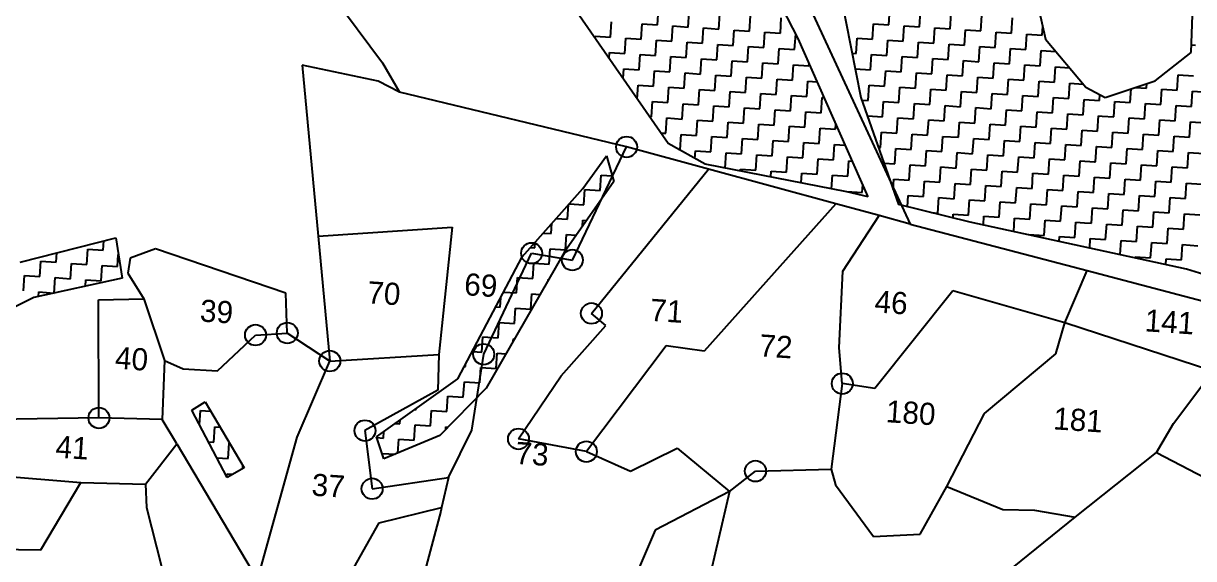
# Model space of a CAD drawing. Header units: metres. Extents: x 286068 to 287358, y 2005630 to 2007098.
# Drawn here: x 286644.2 to 286891.4, y 2006830.2 to 2006943.3 of the extents above; entities that cross this region are included whole.
import ezdxf
from ezdxf.enums import TextEntityAlignment as Align

# ---------------------------------------------------------------- set-up
doc = ezdxf.new("R2010")
doc.units = ezdxf.units.M
for name, color, linetype in [('POLY_HATCH', 12, 'Continuous'), ('POLY_PARCEL', 6, 'Continuous'), ('TEXT_PARCEL', 7, 'Continuous')]:
    doc.layers.add(name, color=color, linetype=linetype)
doc.styles.add('TEXT_MAP', font='')
doc.styles.get('TEXT_MAP').set_extended_font_data('Kruti Dev 050')

msp = doc.modelspace()

# ---------------------------------------------------------------- linework, layer by layer
for centre in [(286771.6, 2006917.19), (286751.53, 2006894.73), (286760.14, 2006893.29), (286764.17, 2006882), (286693.21, 2006877.43), (286699.91, 2006877.86), (286708.89, 2006871.93), (286741.41, 2006873.36), (286817.17, 2006867.17), (286660.12, 2006859.9), (286716.33, 2006857.23), (286748.77, 2006855.47), (286763.1, 2006852.78), (286798.82, 2006848.67), (286717.83, 2006844.94)]:
    msp.add_circle(centre, 2.21)
at = {"layer": 'POLY_HATCH'}
for p, q in [((286807.84, 2006940.09), (286796.36, 2006962.86)), ((286890.9, 2006937.16), (286891.7, 2006960.78)), ((286814.88, 2006959.1), (286821.1, 2006927.67)), ((286857.77, 2006950.43), (286860.13, 2006939.96)), ((286780.4, 2006917.91), (286760.52, 2006946.54)), ((286822.64, 2006906.61), (286807.84, 2006940.09)), ((286860.13, 2006939.96), (286868.63, 2006929.85)), ((286883.24, 2006931.17), (286890.9, 2006937.16)), ((286872.69, 2006927.67), (286883.24, 2006931.17)), ((286868.63, 2006929.85), (286872.69, 2006927.67)), ((286821.1, 2006927.67), (286829.02, 2006905.04)), ((286788.22, 2006913.55), (286780.4, 2006917.91)), ((286762.34, 2006908.4), (286767.38, 2006915.32)), ((286767.38, 2006915.32), (286768.93, 2006909.87)), ((286818.15, 2006907.72), (286788.22, 2006913.55)), ((286768.93, 2006909.87), (286758.39, 2006894.91)), ((286749.53, 2006893.97), (286762.34, 2006908.4)), ((286822.64, 2006906.61), (286818.15, 2006907.72)), ((286844.21, 2006901.29), (286829.02, 2006905.04)), ((286889.92, 2006891.38), (286844.21, 2006901.29)), ((286643.45, 2006892.8), (286663.66, 2006897.95)), ((286663.66, 2006897.95), (286665.01, 2006889.46)), ((286735.97, 2006868.14), (286749.53, 2006893.97)), ((286758.39, 2006894.91), (286741.96, 2006866.21)), ((286920.45, 2006881.67), (286889.92, 2006891.38)), ((286665.01, 2006889.46), (286646.39, 2006885.35)), ((286646.39, 2006885.35), (286629.4, 2006876.93)), ((286718.73, 2006855.92), (286735.97, 2006868.14)), ((286741.96, 2006866.21), (286732.12, 2006856.17)), ((286679.74, 2006861.56), (286682.53, 2006863.28)), ((286682.53, 2006863.28), (286690.78, 2006849.37)), ((286687.2, 2006847.31), (286679.74, 2006861.56)), ((286720.33, 2006851.23), (286718.73, 2006855.92)), ((286732.12, 2006856.17), (286720.33, 2006851.23)), ((286690.78, 2006849.37), (286687.2, 2006847.31))]:
    msp.add_line(p, q, dxfattribs=at)
at = {"layer": 'POLY_HATCH', "linetype": 'Continuous'}
for p, q in [((286778.14, 2006942.97), (286778.36, 2006946.22)), ((286784.62, 2006942.54), (286784.84, 2006945.78)), ((286826.98, 2006942.99), (286827.2, 2006946.23)), ((286833.47, 2006942.56), (286833.68, 2006945.8)), ((286768.2, 2006940.38), (286768.42, 2006943.62)), ((286774.68, 2006939.95), (286774.9, 2006943.19)), ((286774.9, 2006943.19), (286778.14, 2006942.97)), ((286791.11, 2006942.11), (286791.32, 2006945.35)), ((286797.59, 2006941.68), (286797.81, 2006944.92)), ((286804.08, 2006941.25), (286804.29, 2006944.49)), ((286823.53, 2006939.96), (286823.74, 2006943.2)), ((286823.74, 2006943.2), (286826.98, 2006942.99)), ((286839.95, 2006942.13), (286840.17, 2006945.37)), ((286846.43, 2006941.7), (286846.65, 2006944.94)), ((286852.92, 2006941.27), (286853.13, 2006944.51)), ((286781.17, 2006939.52), (286781.38, 2006942.76)), ((286781.38, 2006942.76), (286784.62, 2006942.54)), ((286787.65, 2006939.09), (286787.87, 2006942.33)), ((286787.87, 2006942.33), (286791.11, 2006942.11)), ((286794.13, 2006938.66), (286794.35, 2006941.9)), ((286794.35, 2006941.9), (286797.59, 2006941.68)), ((286800.62, 2006938.22), (286800.83, 2006941.47)), ((286800.83, 2006941.47), (286804.08, 2006941.25)), ((286807.1, 2006937.79), (286807.32, 2006941.04)), ((286807.32, 2006941.04), (286807.37, 2006941.03)), ((286830.01, 2006939.53), (286830.23, 2006942.77)), ((286830.23, 2006942.77), (286833.47, 2006942.56)), ((286836.49, 2006939.1), (286836.71, 2006942.34)), ((286836.71, 2006942.34), (286839.95, 2006942.13)), ((286842.98, 2006938.67), (286843.19, 2006941.91)), ((286843.19, 2006941.91), (286846.43, 2006941.7)), ((286849.46, 2006938.24), (286849.68, 2006941.48)), ((286849.68, 2006941.48), (286852.92, 2006941.27)), ((286855.94, 2006937.81), (286856.16, 2006941.05)), ((286856.16, 2006941.05), (286859.4, 2006940.83)), ((286859.4, 2006940.83), (286859.52, 2006942.65)), ((286764.93, 2006940.18), (286764.96, 2006940.59)), ((286764.96, 2006940.59), (286768.2, 2006940.38)), ((286771.23, 2006936.92), (286771.44, 2006940.16)), ((286771.44, 2006940.16), (286774.68, 2006939.95)), ((286777.71, 2006936.49), (286777.93, 2006939.73)), ((286777.93, 2006939.73), (286781.17, 2006939.52)), ((286784.19, 2006936.06), (286784.41, 2006939.3)), ((286784.41, 2006939.3), (286787.65, 2006939.09)), ((286790.68, 2006935.63), (286790.89, 2006938.87)), ((286790.89, 2006938.87), (286794.13, 2006938.66)), ((286797.16, 2006935.2), (286797.38, 2006938.44)), ((286797.38, 2006938.44), (286800.62, 2006938.22)), ((286820.07, 2006936.93), (286820.28, 2006940.18)), ((286820.28, 2006940.18), (286823.53, 2006939.96)), ((286826.55, 2006936.5), (286826.77, 2006939.75)), ((286826.77, 2006939.75), (286830.01, 2006939.53)), ((286833.04, 2006936.07), (286833.25, 2006939.31)), ((286833.25, 2006939.31), (286836.49, 2006939.1)), ((286839.52, 2006935.64), (286839.74, 2006938.88)), ((286839.74, 2006938.88), (286842.98, 2006938.67)), ((286846, 2006935.21), (286846.22, 2006938.45)), ((286846.22, 2006938.45), (286849.46, 2006938.24)), ((286890.95, 2006938.74), (286891.82, 2006938.68)), ((286767.9, 2006935.9), (286767.98, 2006937.14)), ((286767.98, 2006937.14), (286771.23, 2006936.92)), ((286774.25, 2006933.46), (286774.47, 2006936.7)), ((286774.47, 2006936.7), (286777.71, 2006936.49)), ((286780.74, 2006933.03), (286780.95, 2006936.27)), ((286780.95, 2006936.27), (286784.19, 2006936.06)), ((286787.22, 2006932.6), (286787.44, 2006935.84)), ((286787.44, 2006935.84), (286790.68, 2006935.63)), ((286803.65, 2006934.77), (286803.86, 2006938.01)), ((286803.86, 2006938.01), (286807.1, 2006937.79)), ((286819.25, 2006936.99), (286820.07, 2006936.93)), ((286823.1, 2006933.48), (286823.31, 2006936.72)), ((286823.31, 2006936.72), (286826.55, 2006936.5)), ((286829.58, 2006933.05), (286829.79, 2006936.29)), ((286829.79, 2006936.29), (286833.04, 2006936.07)), ((286836.06, 2006932.62), (286836.28, 2006935.86)), ((286836.28, 2006935.86), (286839.52, 2006935.64)), ((286852.49, 2006934.78), (286852.7, 2006938.02)), ((286852.7, 2006938.02), (286855.94, 2006937.81)), ((286858.97, 2006934.35), (286859.19, 2006937.59)), ((286859.19, 2006937.59), (286862.29, 2006937.39)), ((286770.87, 2006931.62), (286771.01, 2006933.68)), ((286771.01, 2006933.68), (286774.25, 2006933.46)), ((286793.7, 2006932.17), (286793.92, 2006935.41)), ((286793.92, 2006935.41), (286797.16, 2006935.2)), ((286800.19, 2006931.74), (286800.4, 2006934.98)), ((286800.4, 2006934.98), (286803.65, 2006934.77)), ((286806.67, 2006931.31), (286806.89, 2006934.55)), ((286806.89, 2006934.55), (286810.13, 2006934.34)), ((286810.13, 2006934.34), (286810.16, 2006934.85)), ((286819.91, 2006933.69), (286823.1, 2006933.48)), ((286842.55, 2006932.19), (286842.76, 2006935.43)), ((286842.76, 2006935.43), (286846, 2006935.21)), ((286849.03, 2006931.76), (286849.25, 2006935)), ((286849.25, 2006935), (286852.49, 2006934.78)), ((286855.51, 2006931.32), (286855.73, 2006934.57)), ((286855.73, 2006934.57), (286858.97, 2006934.35)), ((286862, 2006930.89), (286862.21, 2006934.14)), ((286862.21, 2006934.14), (286865.19, 2006933.94)), ((286777.28, 2006930.01), (286777.5, 2006933.25)), ((286777.5, 2006933.25), (286780.74, 2006933.03)), ((286783.76, 2006929.58), (286783.98, 2006932.82)), ((286783.98, 2006932.82), (286787.22, 2006932.6)), ((286790.25, 2006929.15), (286790.46, 2006932.39)), ((286790.46, 2006932.39), (286793.7, 2006932.17)), ((286796.73, 2006928.71), (286796.95, 2006931.96)), ((286796.95, 2006931.96), (286800.19, 2006931.74)), ((286803.21, 2006928.28), (286803.43, 2006931.53)), ((286803.43, 2006931.53), (286806.67, 2006931.31)), ((286809.7, 2006927.85), (286809.91, 2006931.1)), ((286809.91, 2006931.1), (286811.88, 2006930.97)), ((286826.12, 2006930.02), (286826.34, 2006933.26)), ((286826.34, 2006933.26), (286829.58, 2006933.05)), ((286832.61, 2006929.59), (286832.82, 2006932.83)), ((286832.82, 2006932.83), (286836.06, 2006932.62)), ((286839.09, 2006929.16), (286839.31, 2006932.4)), ((286839.31, 2006932.4), (286842.55, 2006932.19)), ((286845.57, 2006928.73), (286845.79, 2006931.97)), ((286845.79, 2006931.97), (286849.03, 2006931.76)), ((286852.06, 2006928.3), (286852.27, 2006931.54)), ((286852.27, 2006931.54), (286855.51, 2006931.32)), ((286858.54, 2006927.87), (286858.76, 2006931.11)), ((286858.76, 2006931.11), (286862, 2006930.89)), ((286887.93, 2006929.17), (286888.15, 2006932.41)), ((286888.15, 2006932.41), (286891.39, 2006932.2)), ((286773.85, 2006927.34), (286774.04, 2006930.22)), ((286774.04, 2006930.22), (286777.28, 2006930.01)), ((286780.31, 2006926.55), (286780.52, 2006929.79)), ((286780.52, 2006929.79), (286783.76, 2006929.58)), ((286786.79, 2006926.12), (286787.01, 2006929.36)), ((286787.01, 2006929.36), (286790.25, 2006929.15)), ((286793.27, 2006925.69), (286793.49, 2006928.93)), ((286793.49, 2006928.93), (286796.73, 2006928.71)), ((286799.76, 2006925.26), (286799.97, 2006928.5)), ((286799.97, 2006928.5), (286803.21, 2006928.28)), ((286822.67, 2006926.99), (286822.88, 2006930.23)), ((286822.88, 2006930.23), (286826.12, 2006930.02)), ((286829.15, 2006926.56), (286829.36, 2006929.8)), ((286829.36, 2006929.8), (286832.61, 2006929.59)), ((286835.63, 2006926.13), (286835.85, 2006929.37)), ((286835.85, 2006929.37), (286839.09, 2006929.16)), ((286842.12, 2006925.7), (286842.33, 2006928.94)), ((286842.33, 2006928.94), (286845.57, 2006928.73)), ((286848.6, 2006925.27), (286848.82, 2006928.51)), ((286848.82, 2006928.51), (286852.06, 2006928.3)), ((286865.02, 2006927.44), (286865.24, 2006930.68)), ((286865.24, 2006930.68), (286868.09, 2006930.49)), ((286877.99, 2006926.58), (286878.19, 2006929.5)), ((286879, 2006929.77), (286881.45, 2006929.6)), ((286881.45, 2006929.6), (286881.52, 2006930.6)), ((286884.48, 2006926.15), (286884.69, 2006929.39)), ((286884.69, 2006929.39), (286887.93, 2006929.17)), ((286890.96, 2006925.72), (286891.17, 2006928.96)), ((286891.17, 2006928.96), (286894.42, 2006928.74)), ((286776.85, 2006923.52), (286777.06, 2006926.76)), ((286777.06, 2006926.76), (286780.31, 2006926.55)), ((286783.33, 2006923.09), (286783.55, 2006926.33)), ((286783.55, 2006926.33), (286786.79, 2006926.12)), ((286789.82, 2006922.66), (286790.03, 2006925.9)), ((286790.03, 2006925.9), (286793.27, 2006925.69)), ((286806.24, 2006924.83), (286806.46, 2006928.07)), ((286806.46, 2006928.07), (286809.7, 2006927.85)), ((286812.72, 2006924.4), (286812.94, 2006927.64)), ((286812.94, 2006927.64), (286813.36, 2006927.61)), ((286821.3, 2006927.08), (286822.67, 2006926.99)), ((286825.69, 2006923.54), (286825.91, 2006926.78)), ((286825.91, 2006926.78), (286829.15, 2006926.56)), ((286832.18, 2006923.11), (286832.39, 2006926.35)), ((286832.39, 2006926.35), (286835.63, 2006926.13)), ((286838.66, 2006922.68), (286838.87, 2006925.92)), ((286838.87, 2006925.92), (286842.12, 2006925.7)), ((286855.08, 2006924.84), (286855.3, 2006928.08)), ((286855.3, 2006928.08), (286858.54, 2006927.87)), ((286861.57, 2006924.41), (286861.78, 2006927.65)), ((286861.78, 2006927.65), (286865.02, 2006927.44)), ((286868.05, 2006923.98), (286868.27, 2006927.22)), ((286868.27, 2006927.22), (286871.51, 2006927.01)), ((286871.51, 2006927.01), (286871.59, 2006928.26)), ((286874.53, 2006923.55), (286874.75, 2006926.79)), ((286874.75, 2006926.79), (286877.99, 2006926.58)), ((286881.02, 2006923.12), (286881.23, 2006926.36)), ((286881.23, 2006926.36), (286884.48, 2006926.15)), ((286887.5, 2006922.69), (286887.72, 2006925.93)), ((286887.72, 2006925.93), (286890.96, 2006925.72)), ((286776.48, 2006923.55), (286776.85, 2006923.52)), ((286796.3, 2006922.23), (286796.52, 2006925.47)), ((286796.52, 2006925.47), (286799.76, 2006925.26)), ((286802.78, 2006921.8), (286803, 2006925.04)), ((286803, 2006925.04), (286806.24, 2006924.83)), ((286809.27, 2006921.37), (286809.48, 2006924.61)), ((286809.48, 2006924.61), (286812.72, 2006924.4)), ((286822.47, 2006923.75), (286825.69, 2006923.54)), ((286845.14, 2006922.24), (286845.36, 2006925.49)), ((286845.36, 2006925.49), (286848.6, 2006925.27)), ((286851.63, 2006921.81), (286851.84, 2006925.06)), ((286851.84, 2006925.06), (286855.08, 2006924.84)), ((286858.11, 2006921.38), (286858.33, 2006924.63)), ((286858.33, 2006924.63), (286861.57, 2006924.41)), ((286864.59, 2006920.95), (286864.81, 2006924.2)), ((286864.81, 2006924.2), (286868.05, 2006923.98)), ((286871.08, 2006920.52), (286871.29, 2006923.76)), ((286871.29, 2006923.76), (286872.04, 2006923.72)), ((286872.04, 2006923.72), (286874.53, 2006923.55)), ((286779.88, 2006920.07), (286780.09, 2006923.31)), ((286780.09, 2006923.31), (286783.33, 2006923.09)), ((286786.36, 2006919.63), (286786.58, 2006922.88)), ((286786.58, 2006922.88), (286789.82, 2006922.66)), ((286792.84, 2006919.2), (286793.06, 2006922.45)), ((286793.06, 2006922.45), (286796.3, 2006922.23)), ((286799.33, 2006918.77), (286799.54, 2006922.02)), ((286799.54, 2006922.02), (286802.78, 2006921.8)), ((286805.81, 2006918.34), (286806.03, 2006921.59)), ((286806.03, 2006921.59), (286809.27, 2006921.37)), ((286812.29, 2006917.91), (286812.51, 2006921.15)), ((286812.51, 2006921.15), (286815.75, 2006920.94)), ((286815.75, 2006920.94), (286815.82, 2006922.04)), ((286828.72, 2006920.08), (286828.93, 2006923.32)), ((286828.93, 2006923.32), (286832.18, 2006923.11)), ((286835.2, 2006919.65), (286835.42, 2006922.89)), ((286835.42, 2006922.89), (286838.66, 2006922.68)), ((286841.69, 2006919.22), (286841.9, 2006922.46)), ((286841.9, 2006922.46), (286845.14, 2006922.24)), ((286848.17, 2006918.79), (286848.39, 2006922.03)), ((286848.39, 2006922.03), (286851.63, 2006921.81)), ((286854.65, 2006918.36), (286854.87, 2006921.6)), ((286854.87, 2006921.6), (286858.11, 2006921.38)), ((286861.14, 2006917.93), (286861.35, 2006921.17)), ((286861.35, 2006921.17), (286864.59, 2006920.95)), ((286877.56, 2006920.09), (286877.78, 2006923.33)), ((286877.78, 2006923.33), (286881.02, 2006923.12)), ((286884.05, 2006919.66), (286884.26, 2006922.9)), ((286884.26, 2006922.9), (286887.5, 2006922.69)), ((286890.53, 2006919.23), (286890.74, 2006922.47)), ((286890.74, 2006922.47), (286893.99, 2006922.26)), ((286778.85, 2006920.13), (286779.88, 2006920.07)), ((286782.9, 2006916.61), (286783.12, 2006919.85)), ((286783.12, 2006919.85), (286786.36, 2006919.63)), ((286789.39, 2006916.18), (286789.6, 2006919.42)), ((286789.6, 2006919.42), (286792.84, 2006919.2)), ((286795.87, 2006915.75), (286796.09, 2006918.99)), ((286796.09, 2006918.99), (286799.33, 2006918.77)), ((286802.35, 2006915.32), (286802.57, 2006918.56)), ((286802.57, 2006918.56), (286805.81, 2006918.34)), ((286825.26, 2006917.05), (286825.48, 2006920.29)), ((286825.48, 2006920.29), (286828.72, 2006920.08)), ((286831.75, 2006916.62), (286831.96, 2006919.86)), ((286831.96, 2006919.86), (286835.2, 2006919.65)), ((286838.23, 2006916.19), (286838.44, 2006919.43)), ((286838.44, 2006919.43), (286841.69, 2006919.22)), ((286844.71, 2006915.76), (286844.93, 2006919)), ((286844.93, 2006919), (286848.17, 2006918.79)), ((286851.2, 2006915.33), (286851.41, 2006918.57)), ((286851.41, 2006918.57), (286854.65, 2006918.36)), ((286867.62, 2006917.5), (286867.84, 2006920.74)), ((286867.84, 2006920.74), (286871.08, 2006920.52)), ((286874.1, 2006917.07), (286874.32, 2006920.31)), ((286874.32, 2006920.31), (286877.56, 2006920.09)), ((286880.59, 2006916.64), (286880.8, 2006919.88)), ((286880.8, 2006919.88), (286884.05, 2006919.66)), ((286887.07, 2006916.21), (286887.29, 2006919.45)), ((286887.29, 2006919.45), (286890.53, 2006919.23)), ((286782.7, 2006916.62), (286782.9, 2006916.61)), ((286786.04, 2006914.76), (286786.14, 2006916.39)), ((286786.14, 2006916.39), (286789.39, 2006916.18)), ((286808.84, 2006914.89), (286809.05, 2006918.13)), ((286809.05, 2006918.13), (286812.29, 2006917.91)), ((286815.32, 2006914.46), (286815.54, 2006917.7)), ((286815.54, 2006917.7), (286817.81, 2006917.55)), ((286824.8, 2006917.08), (286825.26, 2006917.05)), ((286828.29, 2006913.6), (286828.5, 2006916.84)), ((286828.5, 2006916.84), (286831.75, 2006916.62)), ((286834.77, 2006913.16), (286834.99, 2006916.41)), ((286834.99, 2006916.41), (286838.23, 2006916.19)), ((286841.26, 2006912.73), (286841.47, 2006915.98)), ((286841.47, 2006915.98), (286844.71, 2006915.76)), ((286857.68, 2006914.9), (286857.9, 2006918.14)), ((286857.9, 2006918.14), (286861.14, 2006917.93)), ((286864.16, 2006914.47), (286864.38, 2006917.71)), ((286864.38, 2006917.71), (286867.62, 2006917.5)), ((286870.65, 2006914.04), (286870.78, 2006916.11)), ((286870.78, 2006916.11), (286870.86, 2006917.28)), ((286870.86, 2006917.28), (286870.98, 2006917.27)), ((286870.98, 2006917.27), (286874.1, 2006917.07)), ((286877.13, 2006913.61), (286877.35, 2006916.85)), ((286877.35, 2006916.85), (286880.59, 2006916.64)), ((286883.61, 2006913.18), (286883.83, 2006916.42)), ((286883.83, 2006916.42), (286887.07, 2006916.21)), ((286890.1, 2006912.75), (286890.31, 2006915.99)), ((286890.31, 2006915.99), (286893.56, 2006915.77)), ((286792.41, 2006912.73), (286792.63, 2006915.96)), ((286792.63, 2006915.96), (286795.87, 2006915.75)), ((286798.9, 2006912.29), (286799.11, 2006915.53)), ((286799.11, 2006915.53), (286802.35, 2006915.32)), ((286805.38, 2006911.86), (286805.6, 2006915.1)), ((286805.6, 2006915.1), (286808.84, 2006914.89)), ((286811.86, 2006911.43), (286812.08, 2006914.67)), ((286812.08, 2006914.67), (286815.32, 2006914.46)), ((286818.35, 2006911), (286818.56, 2006914.24)), ((286818.56, 2006914.24), (286819.29, 2006914.19)), ((286825.97, 2006913.75), (286828.29, 2006913.6)), ((286847.74, 2006912.3), (286847.95, 2006915.55)), ((286847.95, 2006915.55), (286851.2, 2006915.33)), ((286854.22, 2006911.87), (286854.44, 2006915.12)), ((286854.44, 2006915.12), (286857.68, 2006914.9)), ((286860.71, 2006911.44), (286860.92, 2006914.69)), ((286860.92, 2006914.69), (286864.16, 2006914.47)), ((286867.19, 2006911.01), (286867.41, 2006914.25)), ((286867.41, 2006914.25), (286870.45, 2006914.05)), ((286870.45, 2006914.05), (286870.65, 2006914.04)), ((286873.67, 2006910.58), (286873.89, 2006913.82)), ((286873.89, 2006913.82), (286877.13, 2006913.61)), ((286766.05, 2006907.96), (286766.26, 2006911.2)), ((286766.26, 2006911.2), (286768.6, 2006911.05)), ((286795.63, 2006912.1), (286795.65, 2006912.51)), ((286795.65, 2006912.51), (286798.9, 2006912.29)), ((286802.06, 2006910.85), (286802.14, 2006912.08)), ((286802.14, 2006912.08), (286805.38, 2006911.86)), ((286808.49, 2006909.6), (286808.62, 2006911.64)), ((286808.62, 2006911.64), (286811.86, 2006911.43)), ((286814.92, 2006908.35), (286815.11, 2006911.21)), ((286815.11, 2006911.21), (286818.35, 2006911)), ((286831.32, 2006910.14), (286831.53, 2006913.38)), ((286831.53, 2006913.38), (286834.77, 2006913.16)), ((286837.8, 2006909.71), (286838.01, 2006912.95)), ((286838.01, 2006912.95), (286841.26, 2006912.73)), ((286844.28, 2006909.28), (286844.5, 2006912.52)), ((286844.5, 2006912.52), (286847.74, 2006912.3)), ((286850.77, 2006908.85), (286850.98, 2006912.09)), ((286850.98, 2006912.09), (286854.22, 2006911.87)), ((286857.25, 2006908.42), (286857.46, 2006911.66)), ((286857.46, 2006911.66), (286860.71, 2006911.44)), ((286863.73, 2006907.99), (286863.95, 2006911.23)), ((286863.95, 2006911.23), (286867.19, 2006911.01)), ((286880.16, 2006910.15), (286880.37, 2006913.39)), ((286880.37, 2006913.39), (286883.61, 2006913.18)), ((286886.64, 2006909.72), (286886.86, 2006912.96)), ((286886.86, 2006912.96), (286890.1, 2006912.75)), ((286821.37, 2006907.54), (286821.49, 2006909.23)), ((286827.93, 2006908.17), (286828.07, 2006910.35)), ((286828.07, 2006910.35), (286831.32, 2006910.14)), ((286834.34, 2006906.68), (286834.56, 2006909.92)), ((286834.56, 2006909.92), (286837.8, 2006909.71)), ((286840.83, 2006906.25), (286841.04, 2006909.49)), ((286841.04, 2006909.49), (286844.28, 2006909.28)), ((286847.31, 2006905.82), (286847.52, 2006909.06)), ((286847.52, 2006909.06), (286850.77, 2006908.85)), ((286853.79, 2006905.39), (286854.01, 2006908.63)), ((286854.01, 2006908.63), (286857.25, 2006908.42)), ((286870.22, 2006907.56), (286870.43, 2006910.8)), ((286870.43, 2006910.8), (286873.67, 2006910.58)), ((286876.7, 2006907.13), (286876.92, 2006910.37)), ((286876.92, 2006910.37), (286880.16, 2006910.15)), ((286883.18, 2006906.69), (286883.4, 2006909.94)), ((286883.4, 2006909.94), (286886.64, 2006909.72)), ((286889.67, 2006906.26), (286889.88, 2006909.51)), ((286889.88, 2006909.51), (286893.13, 2006909.29)), ((286762.59, 2006904.93), (286762.81, 2006908.17)), ((286762.81, 2006908.17), (286766.05, 2006907.96)), ((286818.13, 2006907.76), (286821.37, 2006907.54)), ((286818.13, 2006907.72), (286818.13, 2006907.76)), ((286830.94, 2006904.56), (286831.1, 2006906.9)), ((286831.1, 2006906.9), (286834.34, 2006906.68)), ((286837.37, 2006903.22), (286837.58, 2006906.47)), ((286837.58, 2006906.47), (286840.83, 2006906.25)), ((286860.28, 2006904.96), (286860.49, 2006908.2)), ((286860.49, 2006908.2), (286863.73, 2006907.99)), ((286866.76, 2006904.53), (286866.98, 2006907.77)), ((286866.98, 2006907.77), (286869.39, 2006907.61)), ((286869.39, 2006907.61), (286870.22, 2006907.56)), ((286873.24, 2006904.1), (286873.46, 2006907.34)), ((286873.46, 2006907.34), (286876.7, 2006907.13)), ((286879.73, 2006903.67), (286879.94, 2006906.91)), ((286879.94, 2006906.91), (286883.18, 2006906.69)), ((286886.21, 2006903.24), (286886.43, 2006906.48)), ((286886.43, 2006906.48), (286889.67, 2006906.26)), ((286759.13, 2006901.91), (286759.34, 2006905.02)), ((286759.45, 2006905.14), (286762.59, 2006904.93)), ((286843.85, 2006902.79), (286844.07, 2006906.04)), ((286844.07, 2006906.04), (286847.31, 2006905.82)), ((286850.34, 2006902.36), (286850.55, 2006905.61)), ((286850.55, 2006905.61), (286853.79, 2006905.39)), ((286856.82, 2006901.93), (286857.03, 2006905.17)), ((286857.03, 2006905.17), (286860.28, 2006904.96)), ((286863.3, 2006901.5), (286863.52, 2006904.74)), ((286863.52, 2006904.74), (286866.76, 2006904.53)), ((286869.79, 2006901.07), (286870, 2006904.31)), ((286870, 2006904.31), (286873.24, 2006904.1)), ((286876.27, 2006900.64), (286876.49, 2006903.88)), ((286876.49, 2006903.88), (286879.73, 2006903.67)), ((286756.72, 2006902.07), (286759.13, 2006901.91)), ((286762.29, 2006900.46), (286762.38, 2006901.69)), ((286762.38, 2006901.69), (286763.13, 2006901.64)), ((286836.01, 2006903.31), (286837.37, 2006903.22)), ((286840.56, 2006902.19), (286840.61, 2006903.01)), ((286840.61, 2006903.01), (286843.85, 2006902.79)), ((286846.97, 2006900.69), (286847.09, 2006902.58)), ((286847.09, 2006902.58), (286850.34, 2006902.36)), ((286853.39, 2006899.3), (286853.58, 2006902.15)), ((286853.58, 2006902.15), (286856.82, 2006901.93)), ((286859.85, 2006898.48), (286860.06, 2006901.72)), ((286860.06, 2006901.72), (286863.3, 2006901.5)), ((286866.33, 2006898.05), (286866.54, 2006901.29)), ((286866.54, 2006901.29), (286868.33, 2006901.17)), ((286868.33, 2006901.17), (286869.79, 2006901.07)), ((286882.75, 2006900.21), (286882.97, 2006903.45)), ((286882.97, 2006903.45), (286886.21, 2006903.24)), ((286889.24, 2006899.78), (286889.45, 2006903.02)), ((286889.45, 2006903.02), (286892.69, 2006902.81)), ((286753.99, 2006898.99), (286755.68, 2006898.88)), ((286755.68, 2006898.88), (286755.82, 2006901.06)), ((286758.7, 2006895.42), (286758.92, 2006898.66)), ((286758.92, 2006898.66), (286760.94, 2006898.53)), ((286856.6, 2006898.69), (286859.85, 2006898.48)), ((286856.6, 2006898.61), (286856.6, 2006898.69)), ((286872.81, 2006897.62), (286873.03, 2006900.86)), ((286873.03, 2006900.86), (286876.27, 2006900.64)), ((286879.3, 2006897.18), (286879.51, 2006900.43)), ((286879.51, 2006900.43), (286882.75, 2006900.21)), ((286885.78, 2006896.75), (286886, 2006900)), ((286886, 2006900), (286889.24, 2006899.78)), ((286661.02, 2006895.39), (286661.15, 2006897.31)), ((286752.22, 2006895.85), (286752.3, 2006897.09)), ((286863.02, 2006897.21), (286863.09, 2006898.26)), ((286863.09, 2006898.26), (286866.33, 2006898.05)), ((286869.44, 2006895.82), (286869.57, 2006897.83)), ((286869.57, 2006897.83), (286872.81, 2006897.62)), ((286875.86, 2006894.43), (286876.06, 2006897.4)), ((286876.06, 2006897.4), (286879.3, 2006897.18)), ((286882.32, 2006893.73), (286882.54, 2006896.97)), ((286882.54, 2006896.97), (286885.78, 2006896.75)), ((286888.81, 2006893.3), (286889.02, 2006896.54)), ((286889.02, 2006896.54), (286892.26, 2006896.32)), ((286651.08, 2006892.8), (286651.21, 2006894.78)), ((286657.56, 2006892.37), (286657.78, 2006895.61)), ((286657.78, 2006895.61), (286661.02, 2006895.39)), ((286664.04, 2006891.94), (286664.21, 2006894.48)), ((286751.26, 2006895.92), (286752.22, 2006895.85)), ((286755.25, 2006892.4), (286755.46, 2006895.64)), ((286755.46, 2006895.64), (286758.7, 2006895.42)), ((286879.07, 2006893.73), (286879.08, 2006893.94)), ((286879.08, 2006893.94), (286882.32, 2006893.73)), ((286647.62, 2006889.77), (286647.84, 2006893.01)), ((286647.84, 2006893.01), (286651.08, 2006892.8)), ((286654.1, 2006889.34), (286654.32, 2006892.58)), ((286654.32, 2006892.58), (286657.56, 2006892.37)), ((286660.59, 2006888.91), (286660.8, 2006892.15)), ((286660.8, 2006892.15), (286664.04, 2006891.94)), ((286751.79, 2006889.37), (286752, 2006892.61)), ((286752, 2006892.61), (286755.25, 2006892.4)), ((286885.49, 2006892.34), (286885.57, 2006893.51)), ((286885.57, 2006893.51), (286888.81, 2006893.3)), ((286644.16, 2006886.74), (286644.38, 2006889.99)), ((286644.38, 2006889.99), (286647.62, 2006889.77)), ((286650.65, 2006886.31), (286650.86, 2006889.56)), ((286650.86, 2006889.56), (286654.1, 2006889.34)), ((286657.25, 2006887.75), (286657.35, 2006889.13)), ((286657.35, 2006889.13), (286660.59, 2006888.91)), ((286748.33, 2006886.34), (286748.55, 2006889.58)), ((286748.55, 2006889.58), (286751.79, 2006889.37)), ((286755.02, 2006889.04), (286755.03, 2006889.15)), ((286755.03, 2006889.15), (286755.09, 2006889.15)), ((286647.34, 2006885.56), (286647.41, 2006886.53)), ((286647.41, 2006886.53), (286650.65, 2006886.31)), ((286745.62, 2006886.52), (286748.33, 2006886.34)), ((286744.88, 2006883.32), (286745.01, 2006885.36)), ((286751.36, 2006882.88), (286751.57, 2006886.13)), ((286751.57, 2006886.13), (286753.29, 2006886.01)), ((286743.97, 2006883.38), (286744.88, 2006883.32)), ((286747.9, 2006879.86), (286748.12, 2006883.1)), ((286748.12, 2006883.1), (286751.36, 2006882.88)), ((286744.45, 2006876.83), (286744.66, 2006880.07)), ((286744.66, 2006880.07), (286747.9, 2006879.86)), ((286740.99, 2006873.8), (286741.2, 2006877.05)), ((286741.2, 2006877.05), (286744.45, 2006876.83)), ((286747.66, 2006876.17), (286747.69, 2006876.62)), ((286747.69, 2006876.62), (286747.9, 2006876.6)), ((286739.02, 2006873.94), (286740.99, 2006873.8)), ((286744.01, 2006870.35), (286744.23, 2006873.59)), ((286744.23, 2006873.59), (286746.11, 2006873.47)), ((286737.36, 2006870.79), (286737.53, 2006870.78)), ((286737.53, 2006870.78), (286737.56, 2006871.16)), ((286740.56, 2006867.32), (286740.77, 2006870.56)), ((286740.77, 2006870.56), (286744.01, 2006870.35)), ((286737.1, 2006864.29), (286737.32, 2006867.54)), ((286737.32, 2006867.54), (286740.56, 2006867.32)), ((286733.64, 2006861.27), (286733.86, 2006864.51)), ((286733.86, 2006864.51), (286737.1, 2006864.29)), ((286726.91, 2006861.72), (286727.16, 2006861.7)), ((286727.16, 2006861.7), (286727.17, 2006861.9)), ((286681.36, 2006858.47), (286681.56, 2006861.47)), ((286681.56, 2006861.47), (286683.69, 2006861.33)), ((286723.7, 2006858.67), (286723.76, 2006859.48)), ((286730.19, 2006858.24), (286730.4, 2006861.48)), ((286730.4, 2006861.48), (286733.64, 2006861.27)), ((286736.88, 2006861.03), (286736.89, 2006861.05)), ((286736.89, 2006861.05), (286736.9, 2006861.05)), ((286684.37, 2006854.77), (286684.59, 2006858.01)), ((286684.59, 2006858.01), (286685.7, 2006857.94)), ((286720.25, 2006855.65), (286720.34, 2006857.06)), ((286722.71, 2006858.74), (286723.7, 2006858.67)), ((286726.73, 2006855.21), (286726.94, 2006858.46)), ((286726.94, 2006858.46), (286730.19, 2006858.24)), ((286733.39, 2006857.47), (286733.43, 2006858.03)), ((286733.43, 2006858.03), (286733.91, 2006857.99)), ((286683.26, 2006854.84), (286684.37, 2006854.77)), ((286687.4, 2006851.31), (286687.61, 2006854.56)), ((286687.61, 2006854.56), (286687.71, 2006854.55)), ((286718.79, 2006855.74), (286720.25, 2006855.65)), ((286723.29, 2006852.47), (286723.49, 2006855.43)), ((286723.49, 2006855.43), (286726.73, 2006855.21)), ((286720.01, 2006852.15), (286720.03, 2006852.4)), ((286720.03, 2006852.4), (286722.71, 2006852.23)), ((286685.03, 2006851.47), (286687.4, 2006851.31)), ((286690.51, 2006849.22), (286690.55, 2006849.76)), ((286687.14, 2006847.44), (286687.18, 2006848.07)), ((286687.18, 2006848.07), (286688.38, 2006847.99))]:
    msp.add_line(p, q, dxfattribs=at)
at = {"layer": 'POLY_PARCEL'}
for p, q in [((286647.82, 2007032.29), (286720.01, 2006934.97)), ((286781.32, 2007009.26), (286831.52, 2006900.88)), ((286719.12, 2006931.11), (286703.09, 2006934.5)), ((286703.09, 2006934.5), (286706.44, 2006898.35)), ((286720.01, 2006934.97), (286723.61, 2006928.78)), ((286723.61, 2006928.78), (286719.12, 2006931.11)), ((286771.6, 2006917.19), (286723.61, 2006928.78)), ((286760.14, 2006893.29), (286771.6, 2006917.19)), ((286788.93, 2006912.47), (286771.6, 2006917.19)), ((286764.17, 2006882), (286788.93, 2006912.47)), ((286815.78, 2006905.16), (286788.93, 2006912.47)), ((286815.78, 2006905.16), (286788.02, 2006874.04)), ((286824.93, 2006902.67), (286815.78, 2006905.16)), ((286817.3, 2006890.95), (286824.93, 2006902.67)), ((286831.52, 2006900.88), (286824.93, 2006902.67)), ((286706.44, 2006898.35), (286734.77, 2006900.2)), ((286734.77, 2006900.2), (286731.91, 2006873.31)), ((286831.52, 2006900.88), (286868.92, 2006891.06)), ((286706.44, 2006898.35), (286708.89, 2006871.93)), ((286672.07, 2006895.66), (286666.71, 2006893.69)), ((286699.6, 2006886.29), (286672.07, 2006895.66)), ((286741.41, 2006873.36), (286751.53, 2006894.73)), ((286751.53, 2006894.73), (286760.14, 2006893.29)), ((286666.71, 2006893.69), (286666.21, 2006890.54)), ((286666.21, 2006890.54), (286669.63, 2006885.09)), ((286816.51, 2006874.76), (286817.3, 2006890.95)), ((286864.17, 2006880.01), (286868.92, 2006891.06)), ((286868.92, 2006891.06), (286909.84, 2006880.31)), ((286840.53, 2006886.8), (286824.07, 2006866.14)), ((286864.17, 2006880.01), (286840.53, 2006886.8)), ((286660.03, 2006884.85), (286669.63, 2006885.09)), ((286660.12, 2006859.9), (286660.03, 2006884.85)), ((286669.63, 2006885.09), (286673.98, 2006872.04)), ((286699.91, 2006877.86), (286699.6, 2006886.29)), ((286767.2, 2006879.48), (286764.17, 2006882)), ((286757.78, 2006868.8), (286767.2, 2006879.48)), ((286862.28, 2006873.46), (286864.17, 2006880.01)), ((286895.42, 2006869.81), (286864.17, 2006880.01)), ((286685.16, 2006869.84), (286693.21, 2006877.43)), ((286693.21, 2006877.43), (286699.91, 2006877.86)), ((286708.89, 2006871.93), (286699.91, 2006877.86)), ((286779.97, 2006875.15), (286763.1, 2006852.78)), ((286788.02, 2006874.04), (286779.97, 2006875.15)), ((286817.17, 2006867.17), (286816.51, 2006874.76)), ((286673.98, 2006872.04), (286673.45, 2006859.6)), ((286673.98, 2006872.04), (286677.93, 2006870.32)), ((286702.02, 2006855.86), (286708.89, 2006871.93)), ((286708.89, 2006871.93), (286731.91, 2006873.31)), ((286731.91, 2006873.31), (286731.7, 2006865.78)), ((286738.89, 2006857.29), (286741.41, 2006873.36)), ((286847.22, 2006860.83), (286862.28, 2006873.46)), ((286677.93, 2006870.32), (286685.16, 2006869.84)), ((286887.14, 2006858.76), (286895.42, 2006869.81)), ((286748.77, 2006855.47), (286757.78, 2006868.8)), ((286817.17, 2006867.17), (286814.81, 2006849.06)), ((286824.07, 2006866.14), (286817.17, 2006867.17)), ((286731.7, 2006865.78), (286716.33, 2006857.23)), ((286660.12, 2006859.9), (286635.42, 2006859.51)), ((286673.45, 2006859.6), (286660.12, 2006859.9)), ((286676.59, 2006854.46), (286673.45, 2006859.6)), ((286839.23, 2006845.4), (286847.22, 2006860.83)), ((286716.33, 2006857.23), (286717.83, 2006844.94)), ((286733.96, 2006847.35), (286738.89, 2006857.29)), ((286883.54, 2006852.62), (286887.14, 2006858.76)), ((286669.93, 2006845.91), (286676.59, 2006854.46)), ((286676.59, 2006854.46), (286693.63, 2006825.67)), ((286693.63, 2006825.67), (286702.02, 2006855.86)), ((286763.1, 2006852.78), (286748.77, 2006855.47)), ((286763.1, 2006852.78), (286772.41, 2006848.68)), ((286772.41, 2006848.68), (286782.31, 2006853.53)), ((286782.31, 2006853.53), (286793.31, 2006844.39)), ((286866.38, 2006838.96), (286883.54, 2006852.62)), ((286883.54, 2006852.62), (286904.58, 2006841.65)), ((286632.04, 2006848.32), (286656.31, 2006846.23)), ((286717.83, 2006844.94), (286733.96, 2006847.35)), ((286733.96, 2006847.35), (286732.5, 2006840.99)), ((286793.31, 2006844.39), (286798.82, 2006848.67)), ((286798.82, 2006848.67), (286814.81, 2006849.06)), ((286814.81, 2006849.06), (286815.75, 2006845.8)), ((286647.82, 2006832), (286656.31, 2006846.23)), ((286656.31, 2006846.23), (286669.93, 2006845.91)), ((286669.93, 2006845.91), (286670.18, 2006840.96)), ((286793.31, 2006844.39), (286777.67, 2006836.15)), ((286793.31, 2006844.39), (286786.37, 2006814.11)), ((286815.75, 2006845.8), (286823.73, 2006834.83)), ((286833.63, 2006835.33), (286839.23, 2006845.4)), ((286839.23, 2006845.4), (286851.1, 2006840.56)), ((286670.18, 2006840.96), (286680, 2006802.11)), ((286719.3, 2006837.7), (286732.5, 2006840.99)), ((286732.32, 2006840.21), (286727.28, 2006821.11)), ((286732.5, 2006840.99), (286732.32, 2006840.21)), ((286851.1, 2006840.56), (286857.77, 2006840.4)), ((286857.77, 2006840.4), (286866.38, 2006838.96)), ((286713.37, 2006827.07), (286719.3, 2006837.7)), ((286836.05, 2006814.49), (286866.38, 2006838.96)), ((286777.67, 2006836.15), (286766.7, 2006810.77)), ((286823.73, 2006834.83), (286833.63, 2006835.33)), ((286629.82, 2006832.3), (286647.82, 2006832))]:
    msp.add_line(p, q, dxfattribs=at)

# ---------------------------------------------------------------- texts
at = {"layer": 'TEXT_PARCEL', "style": 'TEXT_MAP'}
for s, p in [('70', (286720.34, 2006886.26)), ('69', (286740.81, 2006887.98)), ('46', (286827.51, 2006884.32)), ('39', (286684.99, 2006882.41)), ('71', (286780.07, 2006882.55)), ('141', (286886.32, 2006880.22)), ('72', (286803.15, 2006875.07)), ('40', (286667.03, 2006872.43)), ('180', (286831.65, 2006861.01)), ('181', (286867.01, 2006859.5)), ('41', (286654.48, 2006853.65)), ('73', (286751.64, 2006852.32)), ('37', (286708.58, 2006845.6))]:
    msp.add_text(s, height=4.679, rotation=356.2021, dxfattribs=at).set_placement(p, align=Align.MIDDLE)

doc.saveas('drawing.dxf')
